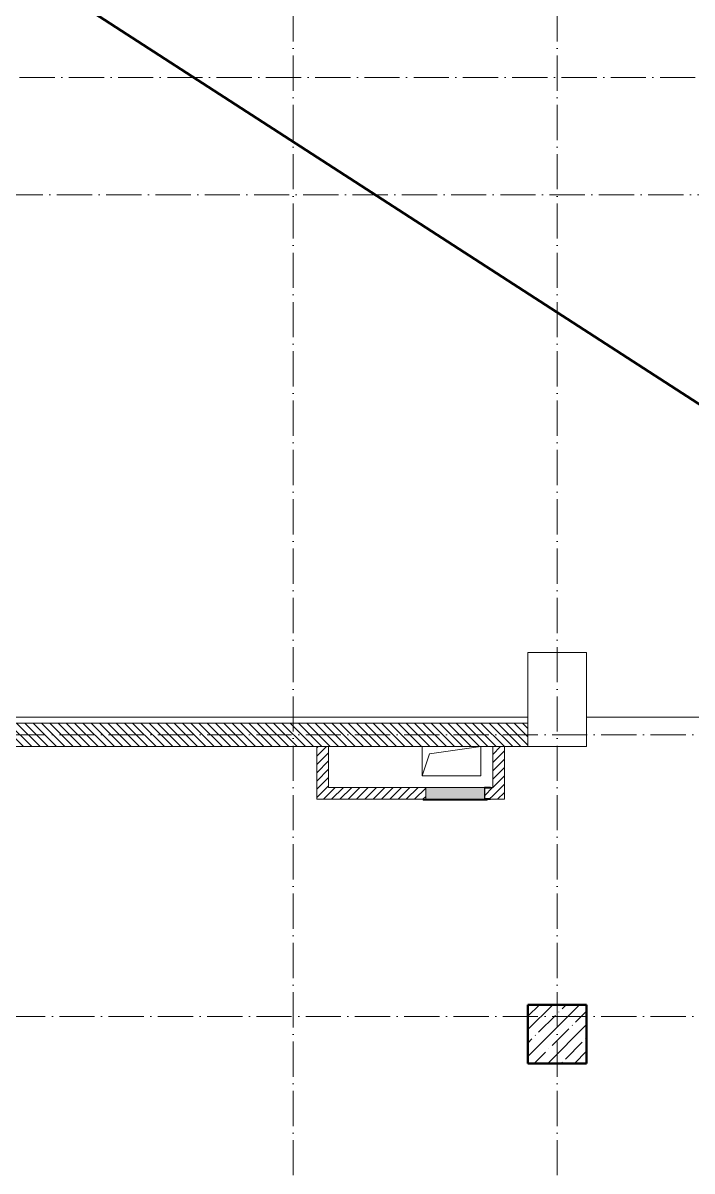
# Model space of a CAD drawing. Header units: millimetres. Extents: x -213536 to 1564669, y -45299 to 942238.
# Drawn here: x 614116 to 619821, y 352545 to 362328 of the extents above; entities that cross this region are included whole.
import ezdxf

# ---------------------------------------------------------------- set-up
doc = ezdxf.new("R2010")
doc.units = ezdxf.units.MM
doc.linetypes.add('50_200_ШТРИХ_1Т_ш5_п1_п1_', pattern=[700, 500, -100, 0, -100])
for name, color, linetype, lineweight in [('A-DETL-____-OTLN-1', 7, 'Continuous', 50), ('A-FLOR-____-OTLN', 7, 'Continuous', 9), ('A-GENM-____-MCUT', 7, 'Continuous', 25), ('A-GENM-____-OTLN', 7, 'Continuous', 9), ('A-GENM-____-OTLN-1', 7, 'Continuous', 25), ('A-GLAZ-____-OTLN', 7, 'Continuous', 9), ('A-WALL-____-MCUT', 7, 'Continuous', 13), ('A-WALL-____-PATT-1', 7, 'Continuous', 9), ('A-WALL-FNSH-MCUT-1', 7, 'Continuous', 9), ('S-COLS-____-MCUT', 7, 'Continuous', 50), ('S-COLS-____-OTLN', 7, 'Continuous', 9), ('S-GRID-____-OTLN-1', 7, '50_200_ШТРИХ_1Т_ш5_п1_п1_', 9)]:
    doc.layers.add(name, color=color, linetype=linetype, lineweight=lineweight)
doc.layers.add('A-GLAZ-____-OTLN-1', color=7, linetype='Continuous', lineweight=9, true_color=0xc0c0c0)
pattern_1 = [(45, (549721.475, 286281.11), (-35.35534, 35.35534), [])]

# ---------------------------------------------------------------- blocks, each defined once
blk = doc.blocks.new('BSC_Колонна _Прямоугольная - 500х800-V88-АР1_План отверстий 3 этажа в осях 1-64_Ю-ЯЯ')
at = {"layer": 'S-COLS-____-OTLN'}
for p, q in [((-250, 400), (250, 400)), ((-250, -400), (-250, 400)), ((250, 200), (250, -400)), ((250, -400), (-250, -400))]:
    blk.add_line(p, q, dxfattribs=at)
blk = doc.blocks.new('BSC_Колонна _Прямоугольная - 500х500-V145-АР1_План отверстий 3 этажа в осях 1-64_Ю-ЯЯ')
at = {"layer": 'S-COLS-____-OTLN'}
h = blk.add_hatch(dxfattribs=at)
h.set_pattern_fill('FP_150', color=256, style=0, pattern_type=2)
h.set_pattern_definition([(45, (-68950, -67431.04), (-114.04925, 114.04925), []), (45, (-68835.95, -67431.04), (-114.04925, 114.04925), [201.613, -40.323, 3.353, -36.97])])
h.paths.add_polyline_path([(-250, -250), (250, -250), (250, 250), (-250, 250)], flags=0)
at = {"layer": 'S-COLS-____-MCUT'}
for p, q in [((250, 250), (-250, 250)), ((-250, 250), (-250, -250)), ((250, -250), (250, 250)), ((-250, -250), (250, -250))]:
    blk.add_line(p, q, dxfattribs=at)
blk = doc.blocks.new('AR_Отверстие Ниша - Лючок-32403493-АР1_План отверстий 3 этажа в осях 1-64_Ю-ЯЯ')
at = {"layer": 'A-GLAZ-____-OTLN'}
blk.add_hatch(color=256, dxfattribs=at).paths.add_polyline_path([(-250, 50), (-250, -50), (250, -50), (250, 50)], flags=0)
for p, q in [((-250, 50), (250, 50)), ((250, 50), (250, -50)), ((250, -50), (-250, -50))]:
    blk.add_line(p, q, dxfattribs=at)
blk = doc.blocks.new('Л_Общий_Лючок - Лючок-29753606-АР1_План отверстий 3 этажа в осях 1-64_Ю-ЯЯ')
at = {"layer": 'A-GLAZ-____-OTLN-1'}
blk.add_hatch(color=256, dxfattribs=at).paths.add_polyline_path([(-24, -6), (524, -6), (524, 0), (-24, 0)], flags=0)
at = {"layer": 'A-GLAZ-____-OTLN'}
for p, q in [((-24, 0), (-24, -6)), ((524, 0), (524, -6)), ((-24, -6), (524, -6))]:
    blk.add_line(p, q, dxfattribs=at)
blk = doc.blocks.new('154_Фахверк_СКБ_Швеллер - Тип_100_3960_зеркало-29769493-АР1_План отверстий 3 этажа в осях 1-64_Ю-ЯЯ')
at = {"layer": 'A-GENM-____-MCUT'}
for p, q in [((175, 50), (125, 50)), ((125, 50), (125, -50)), ((128, 47), (175, 47)), ((128, -47), (128, 47)), ((175, 47), (175, 50)), ((125, -50), (175, -50)), ((175, -47), (128, -47)), ((175, -50), (175, -47))]:
    blk.add_line(p, q, dxfattribs=at)
blk = doc.blocks.new('AR_Отверстие прямоугольное _в плите_ - AR_Отверстие прямоугольное _в плите_-30459257-АР1_План отверстий 3 этажа в осях 1-64_Ю-ЯЯ')
at = {"layer": 'A-GENM-____-OTLN'}
for p, q in [((250, 125), (-250, 125)), ((-250, 125), (-250, -125)), ((-187.5, 62.5), (250, 125)), ((250, -125), (250, 125)), ((-250, -125), (-187.5, 62.5)), ((-250, -125), (250, -125))]:
    blk.add_line(p, q, dxfattribs=at)

msp = doc.modelspace()

# ---------------------------------------------------------------- hatches: boundary and pattern name
at = {"layer": 'A-WALL-____-PATT-1'}
h = msp.add_hatch(dxfattribs=at)
h.set_pattern_fill('FP_9', color=256, style=0, pattern_type=2)
h.set_pattern_definition([(135, (549721.475, 286281.11), (-35.35534, -35.35534), [])])
h.paths.add_polyline_path([(618421.5, 356162.2), (618421.5, 356362.2), (612971.5, 356362.2), (612971.5, 356162.2), (616871.1, 356162.2)], flags=0)
h = msp.add_hatch(dxfattribs=at)
h.set_pattern_fill('FP_8', color=256, style=0, pattern_type=2)
h.set_pattern_definition(pattern_1)
h.paths.add_polyline_path([(616721.5, 355812.2), (616721.5, 356162.2), (616621.5, 356162.2), (616621.5, 355812.2)], flags=0)
h = msp.add_hatch(dxfattribs=at)
h.set_pattern_fill('FP_8', color=256, style=0, pattern_type=2)
h.set_pattern_definition(pattern_1)
h.paths.add_polyline_path([(618221.5, 355712.2), (618221.5, 356162.2), (618121.5, 356162.2), (618121.5, 355712.2)], flags=0)
h = msp.add_hatch(dxfattribs=at)
h.set_pattern_fill('FP_8', color=256, style=0, pattern_type=2)
h.set_pattern_definition(pattern_1)
h.paths.add_polyline_path([(618101.5, 355712.2), (618121.5, 355712.2), (618121.5, 355812.2), (618101.5, 355812.2), (618101.5, 355809.2), (618054.5, 355809.2), (618054.5, 355715.2), (618101.5, 355715.2), (618101.5, 355713.6)], flags=0)
h.paths.add_polyline_path([(617551.5, 355712.2), (617551.5, 355812.2), (616621.5, 355812.2), (616621.5, 355712.2), (616871.1, 355712.2)], flags=0)

# ---------------------------------------------------------------- linework, layer by layer
at = {"layer": 'A-DETL-____-OTLN-1'}
msp.add_line((600721.5, 371462.2), (623621.5, 356662.2), dxfattribs=at)
at = {"layer": 'A-FLOR-____-OTLN'}
for p, q in [((618421.5, 356412.2), (612971.5, 356412.2)), ((623621.5, 356412.2), (618921.5, 356412.2)), ((617521.5, 356161.8), (618021.5, 356161.8)), ((617521.5, 355911.8), (617521.5, 356161.8)), ((618021.5, 356161.8), (618021.5, 355911.8)), ((618021.5, 355911.8), (617521.5, 355911.8))]:
    msp.add_line(p, q, dxfattribs=at)
at = {"layer": 'A-WALL-____-MCUT'}
for p, q in [((618421.5, 356362.2), (612971.5, 356362.2)), ((618421.5, 356162.2), (618421.5, 356362.2)), ((612971.5, 356162.2), (618421.5, 356162.2))]:
    msp.add_line(p, q, dxfattribs=at)
at = {"layer": 'A-WALL-FNSH-MCUT-1'}
for p, q in [((616621.5, 356162.2), (616621.5, 355712.2)), ((616721.5, 355812.2), (616721.5, 356162.2)), ((618121.5, 356162.2), (618121.5, 355812.2)), ((618221.5, 355712.2), (618221.5, 356162.2)), ((617551.5, 355812.2), (616721.5, 355812.2)), ((618121.5, 355812.2), (618101.5, 355812.2)), ((616621.5, 355712.2), (617551.5, 355712.2)), ((618101.5, 355712.2), (618221.5, 355712.2))]:
    msp.add_line(p, q, dxfattribs=at)
at = {"layer": 'S-GRID-____-OTLN-1', "color": 251, "ltscale": 0.6, "true_color": 0x636466}
for p, q in [((616421.5, 377174), (616421.5, 339172.7)), ((618671.5, 377174), (618671.5, 339172.7)), ((598963.5, 361862.2), (653795.9, 361862.2)), ((584158.9, 360862.2), (653795.9, 360862.2)), ((653795.9, 356262.2), (598963.5, 356262.2)), ((653795.9, 353862.2), (545052.7, 353862.2))]:
    msp.add_line(p, q, dxfattribs=at)

# ---------------------------------------------------------------- block references
at = {"layer": 'A-GENM-____-OTLN'}
msp.add_blockref('AR_Отверстие прямоугольное _в плите_ - AR_Отверстие прямоугольное _в плите_-30459257-АР1_План отверстий 3 этажа в осях 1-64_Ю-ЯЯ', (617771.5, 356036.8), dxfattribs=at)
at = {"layer": 'A-GENM-____-OTLN-1'}
msp.add_blockref('154_Фахверк_СКБ_Швеллер - Тип_100_3960_зеркало-29769493-АР1_План отверстий 3 этажа в осях 1-64_Ю-ЯЯ', (617926.5, 355762.2), dxfattribs=at)
at = {"layer": 'A-GLAZ-____-OTLN', "rotation": 180}
msp.add_blockref('AR_Отверстие Ниша - Лючок-32403493-АР1_План отверстий 3 этажа в осях 1-64_Ю-ЯЯ', (617801.5, 355762.2), dxfattribs=at)
at = {"layer": 'A-GLAZ-____-OTLN'}
msp.add_blockref('Л_Общий_Лючок - Лючок-29753606-АР1_План отверстий 3 этажа в осях 1-64_Ю-ЯЯ', (617551.5, 355712.2), dxfattribs=at)
at = {"layer": 'S-COLS-____-OTLN', "rotation": 180}
msp.add_blockref('BSC_Колонна _Прямоугольная - 500х800-V88-АР1_План отверстий 3 этажа в осях 1-64_Ю-ЯЯ', (618671.5, 356562.2), dxfattribs=at)
at = {"layer": 'S-COLS-____-OTLN'}
msp.add_blockref('BSC_Колонна _Прямоугольная - 500х500-V145-АР1_План отверстий 3 этажа в осях 1-64_Ю-ЯЯ', (618671.5, 353712.2), dxfattribs=at)

doc.saveas('drawing.dxf')
